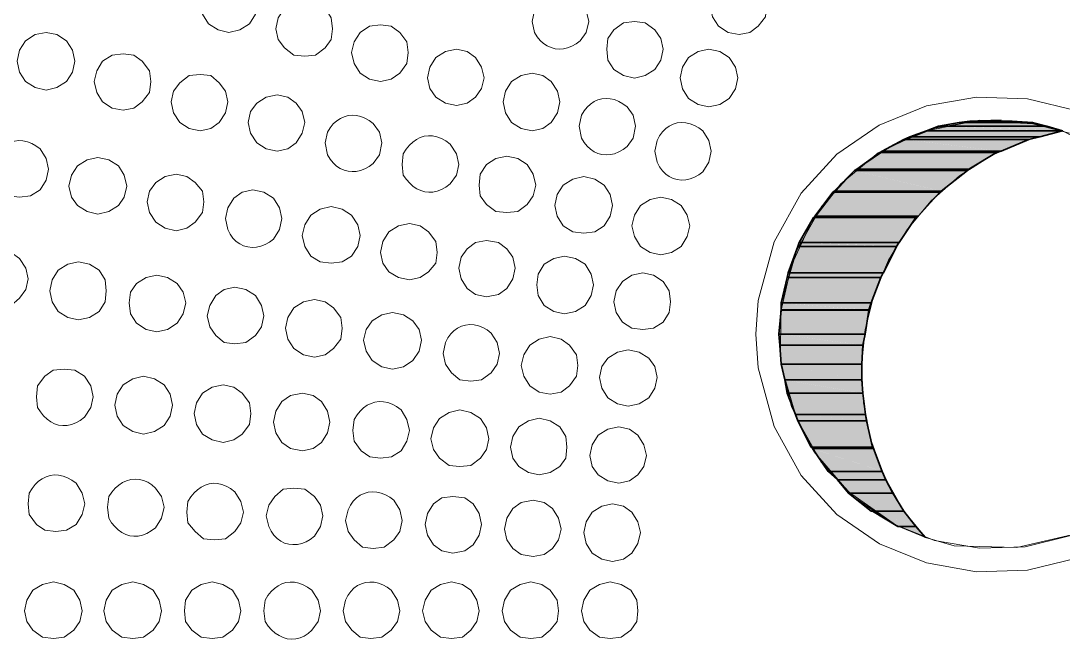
# Model space of a CAD drawing. Extents: x 0 to 247, y -13 to 225.
# Drawn here: x 40.18 to 56.99, y 133.97 to 143.94 of the extents above; entities that cross this region are included whole.
import ezdxf

# ---------------------------------------------------------------- set-up
doc = ezdxf.new("R2010")
doc.units = 0
doc.layers.add('FILL', color=8, linetype='Continuous')
doc.layers.add('GEOMETRY', color=7, linetype='Continuous')

msp = doc.modelspace()

# ---------------------------------------------------------------- hatches: boundary and pattern name
at = {"layer": 'FILL'}
for points in [[(54.786, 142.169), (56.977, 142.169), (54.979, 142.246)], [(54.977, 142.247), (56.723, 142.247), (55.308, 142.305)], [(54.978, 142.247), (56.976, 142.17), (56.723, 142.247)], [(55.309, 142.304), (56.493, 142.304), (55.484, 142.324)], [(55.309, 142.304), (56.724, 142.246), (56.493, 142.304)], [(55.483, 142.324), (56.162, 142.324), (55.988, 142.345)], [(55.483, 142.324), (56.492, 142.304), (56.162, 142.324)], [(54.416, 142.034), (56.434, 142.034), (54.514, 142.072)], [(54.514, 142.071), (56.608, 142.071), (54.785, 142.169)], [(54.514, 142.071), (56.434, 142.033), (56.608, 142.071)], [(54.785, 142.169), (56.608, 142.071), (56.976, 142.169)], [(54.066, 141.84), (55.988, 141.84), (54.415, 142.033)], [(54.416, 142.034), (55.988, 141.841), (56.434, 142.034)], [(53.66, 141.551), (55.465, 141.551), (54.029, 141.818)], [(54.029, 141.819), (55.91, 141.819), (54.068, 141.84)], [(54.029, 141.818), (55.465, 141.551), (55.91, 141.818)], [(54.067, 141.84), (55.909, 141.819), (55.988, 141.84)], [(53.62, 141.53), (55.444, 141.53), (53.66, 141.553)], [(53.66, 141.552), (55.445, 141.529), (55.465, 141.552)], [(53.291, 141.198), (55.017, 141.198), (53.62, 141.529)], [(53.62, 141.53), (55.017, 141.199), (55.444, 141.53)], [(52.981, 140.792), (54.649, 140.792), (53.271, 141.182)], [(53.271, 141.18), (54.998, 141.18), (53.291, 141.198)], [(53.271, 141.181), (54.649, 140.791), (54.998, 141.181)], [(53.291, 141.198), (54.998, 141.18), (55.018, 141.198)], [(52.728, 140.368), (54.338, 140.368), (52.96, 140.772)], [(52.96, 140.771), (54.61, 140.771), (52.981, 140.793)], [(52.96, 140.772), (54.338, 140.368), (54.609, 140.772)], [(52.981, 140.792), (54.61, 140.77), (54.649, 140.792)], [(52.708, 140.306), (54.299, 140.306), (52.728, 140.367)], [(52.728, 140.368), (54.299, 140.307), (54.338, 140.368)], [(52.554, 139.88), (54.087, 139.88), (52.709, 140.307)], [(52.708, 140.306), (54.086, 139.879), (54.299, 140.306)], [(52.534, 139.804), (54.048, 139.804), (52.554, 139.88)], [(52.554, 139.88), (54.048, 139.804), (54.087, 139.88)], [(52.437, 139.395), (53.891, 139.395), (52.534, 139.805)], [(52.534, 139.804), (53.891, 139.394), (54.048, 139.804)], [(52.438, 139.395), (53.854, 139.281), (53.89, 139.395)], [(52.438, 139.28), (53.854, 139.28), (52.438, 139.394)], [(52.399, 138.893), (53.796, 138.893), (52.438, 139.281)], [(52.438, 139.28), (53.796, 138.892), (53.854, 139.28)], [(52.399, 138.893), (53.755, 138.715), (53.795, 138.893)], [(52.418, 138.714), (53.755, 138.714), (52.399, 138.892)], [(52.438, 138.406), (53.737, 138.406), (52.417, 138.716)], [(52.418, 138.715), (53.737, 138.405), (53.756, 138.715)], [(52.495, 138.154), (53.737, 138.154), (52.437, 138.407)], [(52.438, 138.407), (53.737, 138.154), (53.737, 138.407)], [(52.495, 138.154), (53.756, 137.94), (53.737, 138.154)], [(52.534, 137.939), (53.756, 137.939), (52.495, 138.153)], [(52.67, 137.593), (53.796, 137.593), (52.534, 137.939)], [(52.534, 137.939), (53.796, 137.593), (53.756, 137.939)], [(52.708, 137.492), (53.815, 137.492), (52.669, 137.593)], [(52.67, 137.593), (53.816, 137.492), (53.796, 137.593)], [(52.708, 137.494), (53.911, 137.067), (53.814, 137.494)], [(52.923, 137.067), (53.912, 137.067), (52.709, 137.494)], [(52.942, 137.047), (53.93, 137.047), (52.922, 137.068)], [(52.923, 137.067), (53.931, 137.046), (53.912, 137.067)], [(52.942, 137.047), (54.067, 136.68), (53.929, 137.047)], [(53.194, 136.679), (54.067, 136.679), (52.942, 137.046)], [(53.348, 136.544), (54.125, 136.544), (53.194, 136.679)], [(53.194, 136.679), (54.125, 136.544), (54.067, 136.679)], [(53.348, 136.544), (54.242, 136.329), (54.124, 136.544)], [(53.525, 136.329), (54.242, 136.329), (53.349, 136.544)], [(53.891, 136.039), (54.416, 136.039), (53.524, 136.33)], [(53.524, 136.329), (54.416, 136.038), (54.242, 136.329)], [(53.891, 136.04), (54.416, 136.04)], [(53.891, 136.04), (54.416, 136.04)], [(54.319, 135.788), (54.61, 135.788), (53.911, 136.04)], [(53.912, 136.04), (54.61, 135.788), (54.416, 136.04)], [(54.32, 135.788), (54.764, 135.612), (54.61, 135.788)]]:
    msp.add_hatch(color=7, dxfattribs=at).paths.add_polyline_path(points)

# ---------------------------------------------------------------- linework, layer by layer
at = {"layer": 'GEOMETRY', "lineweight": 13}
for points in [[(43.999, 144.226), (43.96, 144.4), (43.863, 144.538), (43.708, 144.651), (43.533, 144.672), (43.358, 144.651), (43.204, 144.538), (43.107, 144.4), (43.067, 144.226), (43.107, 144.052), (43.204, 143.895), (43.358, 143.799), (43.533, 143.758), (43.708, 143.799), (43.863, 143.895), (43.96, 144.052), (43.999, 144.226)], [(52.204, 144.188), (52.184, 144.361), (52.069, 144.519), (51.933, 144.614), (51.759, 144.633), (51.584, 144.614), (51.429, 144.519), (51.332, 144.361), (51.293, 144.188), (51.332, 144.011), (51.429, 143.858), (51.584, 143.758), (51.759, 143.724), (51.933, 143.758), (52.069, 143.858), (52.184, 144.011), (52.204, 144.188)], [(45.202, 143.817), (45.181, 143.993), (45.085, 144.149), (44.931, 144.245), (44.755, 144.283), (44.58, 144.245), (44.426, 144.149), (44.329, 143.993), (44.29, 143.817), (44.329, 143.645), (44.426, 143.508), (44.58, 143.393), (44.755, 143.374), (44.931, 143.393), (45.085, 143.508), (45.181, 143.645), (45.202, 143.817)], [(50.537, 143.488), (50.497, 143.662), (50.4, 143.799), (50.246, 143.914), (50.071, 143.934), (49.896, 143.914), (49.742, 143.799), (49.644, 143.662), (49.625, 143.488), (49.644, 143.312), (49.742, 143.158), (49.896, 143.061), (50.071, 143.022), (50.246, 143.061), (50.4, 143.158), (50.497, 143.312), (50.537, 143.488)], [(41.048, 143.294), (41.01, 143.469), (40.913, 143.624), (40.759, 143.724), (40.583, 143.758), (40.409, 143.724), (40.254, 143.624), (40.156, 143.469), (40.118, 143.294), (40.156, 143.119), (40.254, 142.967), (40.409, 142.867), (40.583, 142.828), (40.759, 142.867), (40.913, 142.967), (41.01, 143.119), (41.048, 143.294)], [(46.422, 143.431), (46.403, 143.606), (46.287, 143.758), (46.151, 143.858), (45.976, 143.878), (45.802, 143.858), (45.648, 143.758), (45.55, 143.606), (45.511, 143.431), (45.55, 143.256), (45.648, 143.101), (45.802, 143.005), (45.976, 142.967), (46.151, 143.005), (46.287, 143.101), (46.403, 143.256), (46.422, 143.431)], [(42.272, 142.967), (42.251, 143.14), (42.135, 143.294), (42.001, 143.393), (41.826, 143.411), (41.651, 143.393), (41.496, 143.294), (41.4, 143.14), (41.36, 142.967), (41.4, 142.79), (41.496, 142.638), (41.651, 142.537), (41.826, 142.501), (42.001, 142.537), (42.135, 142.638), (42.251, 142.79), (42.272, 142.967)], [(47.646, 143.023), (47.607, 143.197), (47.509, 143.353), (47.375, 143.452), (47.2, 143.489), (47.024, 143.452), (46.87, 143.353), (46.773, 143.197), (46.734, 143.023), (46.773, 142.851), (46.87, 142.714), (47.024, 142.616), (47.2, 142.577), (47.375, 142.616), (47.509, 142.714), (47.607, 142.851), (47.646, 143.023)], [(51.739, 143.023), (51.7, 143.197), (51.602, 143.353), (51.448, 143.452), (51.273, 143.489), (51.098, 143.452), (50.944, 143.353), (50.846, 143.197), (50.807, 143.023), (50.846, 142.849), (50.944, 142.694), (51.098, 142.597), (51.273, 142.558), (51.448, 142.597), (51.602, 142.694), (51.7, 142.849), (51.739, 143.023)], [(43.513, 142.638), (43.475, 142.81), (43.377, 142.946), (43.242, 143.062), (43.067, 143.08), (42.893, 143.062), (42.738, 142.946), (42.641, 142.81), (42.602, 142.638), (42.641, 142.459), (42.738, 142.305), (42.893, 142.208), (43.067, 142.169), (43.242, 142.208), (43.377, 142.305), (43.475, 142.459), (43.513, 142.638)], [(48.868, 142.638), (48.829, 142.81), (48.731, 142.967), (48.597, 143.062), (48.422, 143.101), (48.247, 143.062), (48.092, 142.967), (47.995, 142.81), (47.956, 142.638), (47.995, 142.459), (48.092, 142.305), (48.247, 142.208), (48.422, 142.169), (48.597, 142.208), (48.731, 142.305), (48.829, 142.459), (48.868, 142.638)], [(44.755, 142.305), (44.716, 142.481), (44.619, 142.616), (44.484, 142.714), (44.31, 142.751), (44.134, 142.714), (43.98, 142.616), (43.882, 142.481), (43.844, 142.305), (43.882, 142.131), (43.98, 141.976), (44.134, 141.878), (44.31, 141.84), (44.484, 141.878), (44.619, 141.976), (44.716, 142.131), (44.755, 142.305)], [(50.09, 142.248), (50.052, 142.422), (49.954, 142.558), (49.887, 142.608), (49.82, 142.646), (49.751, 142.673), (49.682, 142.688), (49.614, 142.693), (49.548, 142.686), (49.483, 142.669), (49.421, 142.641), (49.363, 142.602), (49.309, 142.553), (49.26, 142.493), (49.218, 142.422), (49.179, 142.248), (49.218, 142.052), (49.26, 141.982), (49.309, 141.922), (49.363, 141.873), (49.421, 141.834), (49.483, 141.806), (49.548, 141.788), (49.615, 141.782), (49.684, 141.787), (49.753, 141.802), (49.821, 141.829), (49.888, 141.868), (49.954, 141.917), (50.052, 142.052), (50.09, 142.248)], [(45.997, 141.976), (45.958, 142.151), (45.861, 142.286), (45.794, 142.336), (45.726, 142.374), (45.657, 142.401), (45.589, 142.417), (45.521, 142.421), (45.455, 142.415), (45.39, 142.397), (45.329, 142.369), (45.271, 142.33), (45.216, 142.281), (45.167, 142.221), (45.123, 142.151), (45.085, 141.976), (45.123, 141.782), (45.166, 141.712), (45.216, 141.652), (45.269, 141.603), (45.327, 141.564), (45.389, 141.537), (45.453, 141.519), (45.52, 141.513), (45.587, 141.517), (45.656, 141.533), (45.725, 141.559), (45.794, 141.596), (45.861, 141.645), (45.958, 141.782), (45.997, 141.976)], [(51.312, 141.84), (51.273, 142.015), (51.176, 142.169), (51.111, 142.219), (51.042, 142.258), (50.972, 142.285), (50.902, 142.301), (50.831, 142.305), (50.763, 142.297), (50.697, 142.278), (50.634, 142.248), (50.576, 142.207), (50.524, 142.154), (50.478, 142.09), (50.44, 142.015), (50.4, 141.84), (50.44, 141.665), (50.478, 141.59), (50.524, 141.526), (50.576, 141.474), (50.634, 141.432), (50.697, 141.402), (50.762, 141.383), (50.831, 141.375), (50.901, 141.379), (50.971, 141.395), (51.042, 141.422), (51.11, 141.461), (51.176, 141.511), (51.273, 141.665), (51.312, 141.84)], [(47.239, 141.628), (47.2, 141.802), (47.103, 141.957), (47.03, 142.009), (46.958, 142.048), (46.887, 142.074), (46.818, 142.089), (46.75, 142.091), (46.683, 142.083), (46.619, 142.062), (46.558, 142.031), (46.5, 141.989), (46.444, 141.937), (46.393, 141.875), (46.345, 141.802), (46.327, 141.628), (46.345, 141.453), (46.395, 141.384), (46.449, 141.325), (46.506, 141.275), (46.565, 141.235), (46.627, 141.206), (46.691, 141.187), (46.756, 141.179), (46.823, 141.183), (46.892, 141.198), (46.962, 141.224), (47.032, 141.263), (47.103, 141.314), (47.2, 141.453), (47.239, 141.628)], [(40.623, 141.552), (40.584, 141.724), (40.487, 141.878), (40.42, 141.929), (40.352, 141.967), (40.282, 141.994), (40.211, 142.01), (40.142, 142.014), (40.073, 142.006), (40.008, 141.987), (39.945, 141.957), (39.888, 141.915), (39.835, 141.863), (39.789, 141.799), (39.751, 141.724), (39.711, 141.552), (39.751, 141.375), (39.849, 141.217), (39.983, 141.12), (40.157, 141.103), (40.332, 141.12), (40.487, 141.217), (40.584, 141.375), (40.623, 141.552)], [(41.884, 141.276), (41.845, 141.454), (41.749, 141.606), (41.593, 141.704), (41.418, 141.741), (41.244, 141.704), (41.089, 141.606), (40.992, 141.454), (40.953, 141.276), (40.992, 141.103), (41.089, 140.965), (41.244, 140.87), (41.418, 140.829), (41.593, 140.87), (41.749, 140.965), (41.845, 141.103), (41.884, 141.276)], [(48.48, 141.296), (48.441, 141.472), (48.344, 141.628), (48.19, 141.724), (48.015, 141.763), (47.839, 141.724), (47.684, 141.628), (47.586, 141.472), (47.568, 141.296), (47.586, 141.12), (47.684, 140.984), (47.839, 140.869), (48.015, 140.851), (48.19, 140.869), (48.344, 140.984), (48.441, 141.12), (48.48, 141.296)], [(43.125, 141.024), (43.107, 141.199), (42.99, 141.336), (42.854, 141.435), (42.679, 141.472), (42.505, 141.435), (42.351, 141.336), (42.252, 141.199), (42.214, 141.024), (42.252, 140.851), (42.351, 140.696), (42.505, 140.599), (42.679, 140.56), (42.854, 140.599), (42.99, 140.696), (43.107, 140.851), (43.125, 141.024)], [(49.72, 140.965), (49.683, 141.142), (49.584, 141.296), (49.431, 141.393), (49.255, 141.435), (49.081, 141.393), (48.925, 141.296), (48.828, 141.142), (48.789, 140.965), (48.828, 140.792), (48.925, 140.638), (49.081, 140.54), (49.255, 140.52), (49.431, 140.54), (49.584, 140.638), (49.683, 140.792), (49.72, 140.965)], [(44.386, 140.755), (44.348, 140.927), (44.25, 141.084), (44.095, 141.181), (43.92, 141.217), (43.746, 141.181), (43.611, 141.084), (43.513, 140.927), (43.475, 140.755), (43.513, 140.578), (43.551, 140.504), (43.596, 140.44), (43.649, 140.388), (43.707, 140.346), (43.77, 140.316), (43.836, 140.297), (43.905, 140.29), (43.976, 140.293), (44.046, 140.309), (44.117, 140.336), (44.185, 140.374), (44.25, 140.424), (44.348, 140.578), (44.386, 140.755)], [(50.963, 140.638), (50.924, 140.811), (50.827, 140.965), (50.672, 141.063), (50.497, 141.103), (50.324, 141.063), (50.168, 140.965), (50.071, 140.811), (50.032, 140.638), (50.071, 140.464), (50.168, 140.307), (50.324, 140.21), (50.497, 140.172), (50.672, 140.21), (50.827, 140.307), (50.924, 140.464), (50.963, 140.638)], [(45.648, 140.483), (45.609, 140.655), (45.511, 140.811), (45.357, 140.909), (45.182, 140.948), (45.006, 140.909), (44.852, 140.811), (44.754, 140.655), (44.715, 140.483), (44.754, 140.307), (44.852, 140.151), (45.006, 140.055), (45.182, 140.035), (45.357, 140.055), (45.511, 140.151), (45.609, 140.307), (45.648, 140.483)], [(46.89, 140.21), (46.869, 140.386), (46.752, 140.539), (46.618, 140.638), (46.443, 140.677), (46.269, 140.638), (46.113, 140.539), (46.016, 140.386), (45.977, 140.21), (46.016, 140.034), (46.113, 139.898), (46.269, 139.804), (46.443, 139.765), (46.618, 139.804), (46.752, 139.898), (46.869, 140.034), (46.89, 140.21)], [(48.15, 139.958), (48.111, 140.131), (48.015, 140.269), (47.878, 140.367), (47.684, 140.402), (47.509, 140.367), (47.375, 140.269), (47.278, 140.131), (47.239, 139.958), (47.278, 139.781), (47.375, 139.628), (47.509, 139.531), (47.684, 139.494), (47.878, 139.531), (48.015, 139.628), (48.111, 139.781), (48.15, 139.958)], [(40.294, 139.781), (40.255, 139.958), (40.157, 140.113), (40.023, 140.21), (39.828, 140.25), (39.654, 140.21), (39.518, 140.113), (39.42, 139.958), (39.382, 139.781), (39.42, 139.609), (39.518, 139.471), (39.654, 139.354), (39.828, 139.338), (40.023, 139.354), (40.157, 139.471), (40.255, 139.609), (40.294, 139.781)], [(41.554, 139.59), (41.534, 139.765), (41.438, 139.921), (41.283, 140.018), (41.108, 140.055), (40.934, 140.018), (40.778, 139.921), (40.682, 139.765), (40.642, 139.59), (40.682, 139.415), (40.778, 139.258), (40.934, 139.161), (41.108, 139.124), (41.283, 139.161), (41.438, 139.258), (41.534, 139.415), (41.554, 139.59)], [(49.412, 139.686), (49.372, 139.86), (49.276, 140.018), (49.12, 140.114), (48.946, 140.151), (48.771, 140.114), (48.616, 140.018), (48.519, 139.86), (48.499, 139.686), (48.519, 139.513), (48.616, 139.355), (48.771, 139.258), (48.946, 139.221), (49.12, 139.258), (49.276, 139.355), (49.372, 139.513), (49.412, 139.686)], [(50.653, 139.415), (50.632, 139.59), (50.537, 139.742), (50.381, 139.843), (50.206, 139.88), (50.032, 139.843), (49.877, 139.742), (49.78, 139.59), (49.742, 139.415), (49.78, 139.24), (49.877, 139.085), (50.032, 138.988), (50.206, 138.969), (50.381, 138.988), (50.537, 139.085), (50.632, 139.24), (50.653, 139.415)], [(42.835, 139.395), (42.796, 139.571), (42.699, 139.706), (42.544, 139.804), (42.37, 139.843), (42.195, 139.804), (42.04, 139.706), (41.943, 139.571), (41.923, 139.395), (41.943, 139.221), (42.04, 139.066), (42.195, 138.969), (42.37, 138.929), (42.544, 138.969), (42.699, 139.066), (42.796, 139.221), (42.835, 139.395)], [(44.096, 139.185), (44.057, 139.355), (43.959, 139.513), (43.805, 139.61), (43.629, 139.647), (43.454, 139.61), (43.32, 139.513), (43.223, 139.355), (43.184, 139.185), (43.223, 139.008), (43.32, 138.872), (43.454, 138.755), (43.629, 138.737), (43.805, 138.755), (43.959, 138.872), (44.057, 139.008), (44.096, 139.185)], [(45.357, 138.988), (45.337, 139.161), (45.221, 139.316), (45.085, 139.414), (44.911, 139.452), (44.737, 139.414), (44.58, 139.316), (44.483, 139.161), (44.445, 138.988), (44.483, 138.812), (44.58, 138.658), (44.737, 138.559), (44.911, 138.521), (45.085, 138.559), (45.221, 138.658), (45.337, 138.812), (45.357, 138.988)], [(46.637, 138.796), (46.598, 138.969), (46.5, 139.105), (46.346, 139.201), (46.17, 139.24), (45.996, 139.201), (45.84, 139.105), (45.744, 138.969), (45.705, 138.796), (45.744, 138.619), (45.84, 138.465), (45.996, 138.367), (46.17, 138.328), (46.346, 138.367), (46.5, 138.465), (46.598, 138.619), (46.637, 138.796)], [(47.898, 138.58), (47.859, 138.755), (47.762, 138.908), (47.696, 138.96), (47.627, 138.999), (47.557, 139.026), (47.487, 139.042), (47.417, 139.045), (47.348, 139.038), (47.282, 139.019), (47.219, 138.988), (47.161, 138.946), (47.109, 138.894), (47.063, 138.83), (47.024, 138.755), (46.986, 138.58), (47.024, 138.406), (47.122, 138.27), (47.257, 138.153), (47.433, 138.133), (47.607, 138.153), (47.762, 138.27), (47.859, 138.406), (47.898, 138.58)], [(49.159, 138.387), (49.14, 138.56), (49.023, 138.715), (48.888, 138.813), (48.713, 138.853), (48.538, 138.813), (48.383, 138.715), (48.287, 138.56), (48.247, 138.387), (48.287, 138.213), (48.383, 138.058), (48.538, 137.958), (48.713, 137.922), (48.888, 137.958), (49.023, 138.058), (49.14, 138.213), (49.159, 138.387)], [(50.44, 138.193), (50.4, 138.368), (50.303, 138.504), (50.148, 138.601), (49.973, 138.638), (49.798, 138.601), (49.642, 138.504), (49.546, 138.368), (49.508, 138.193), (49.546, 138.019), (49.642, 137.862), (49.798, 137.765), (49.973, 137.728), (50.148, 137.765), (50.303, 137.862), (50.4, 138.019), (50.44, 138.193)], [(41.341, 137.88), (41.303, 138.058), (41.205, 138.213), (41.049, 138.31), (40.874, 138.328), (40.7, 138.31), (40.565, 138.213), (40.447, 138.058), (40.429, 137.88), (40.447, 137.71), (40.493, 137.637), (40.544, 137.573), (40.599, 137.52), (40.658, 137.478), (40.721, 137.446), (40.786, 137.426), (40.853, 137.417), (40.923, 137.419), (40.993, 137.434), (41.064, 137.461), (41.135, 137.5), (41.205, 137.552), (41.303, 137.71), (41.341, 137.88)], [(42.621, 137.746), (42.582, 137.922), (42.486, 138.075), (42.33, 138.172), (42.155, 138.213), (41.981, 138.172), (41.826, 138.075), (41.729, 137.922), (41.69, 137.746), (41.729, 137.57), (41.826, 137.417), (41.981, 137.319), (42.155, 137.28), (42.33, 137.319), (42.486, 137.417), (42.582, 137.57), (42.621, 137.746)], [(43.883, 137.61), (43.863, 137.786), (43.747, 137.94), (43.612, 138.037), (43.437, 138.076), (43.263, 138.037), (43.108, 137.94), (43.011, 137.786), (42.972, 137.61), (43.011, 137.436), (43.108, 137.281), (43.263, 137.185), (43.437, 137.145), (43.612, 137.185), (43.747, 137.281), (43.863, 137.436), (43.883, 137.61)], [(45.162, 137.474), (45.123, 137.649), (45.026, 137.806), (44.891, 137.903), (44.717, 137.94), (44.523, 137.903), (44.388, 137.806), (44.29, 137.649), (44.251, 137.474), (44.29, 137.299), (44.388, 137.145), (44.523, 137.047), (44.717, 137.01), (44.891, 137.047), (45.026, 137.145), (45.123, 137.299), (45.162, 137.474)], [(46.443, 137.339), (46.404, 137.515), (46.308, 137.671), (46.236, 137.722), (46.165, 137.761), (46.094, 137.787), (46.024, 137.801), (45.955, 137.804), (45.888, 137.795), (45.824, 137.775), (45.762, 137.744), (45.704, 137.702), (45.649, 137.65), (45.598, 137.588), (45.551, 137.515), (45.531, 137.339), (45.551, 137.164), (45.667, 137.01), (45.803, 136.912), (45.978, 136.892), (46.152, 136.912), (46.308, 137.01), (46.404, 137.164), (46.443, 137.339)], [(47.724, 137.203), (47.684, 137.378), (47.587, 137.533), (47.433, 137.63), (47.258, 137.671), (47.082, 137.63), (46.928, 137.533), (46.831, 137.378), (46.791, 137.203), (46.831, 137.029), (46.928, 136.891), (47.082, 136.775), (47.258, 136.756), (47.433, 136.775), (47.587, 136.891), (47.684, 137.029), (47.724, 137.203)], [(48.984, 137.068), (48.965, 137.242), (48.868, 137.397), (48.713, 137.495), (48.538, 137.534), (48.364, 137.495), (48.209, 137.397), (48.111, 137.242), (48.073, 137.068), (48.111, 136.892), (48.209, 136.756), (48.364, 136.661), (48.538, 136.62), (48.713, 136.661), (48.868, 136.756), (48.965, 136.892), (48.984, 137.068)], [(50.264, 136.934), (50.225, 137.106), (50.128, 137.263), (49.993, 137.359), (49.819, 137.397), (49.642, 137.359), (49.489, 137.263), (49.391, 137.106), (49.352, 136.934), (49.391, 136.756), (49.489, 136.62), (49.642, 136.524), (49.819, 136.487), (49.993, 136.524), (50.128, 136.62), (50.225, 136.756), (50.264, 136.934)], [(41.206, 136.155), (41.167, 136.329), (41.069, 136.486), (40.999, 136.538), (40.928, 136.576), (40.857, 136.603), (40.786, 136.617), (40.717, 136.62), (40.649, 136.611), (40.584, 136.591), (40.522, 136.56), (40.463, 136.518), (40.408, 136.465), (40.358, 136.402), (40.313, 136.329), (40.294, 136.155), (40.313, 135.981), (40.43, 135.824), (40.565, 135.728), (40.74, 135.71), (40.914, 135.728), (41.069, 135.824), (41.167, 135.981), (41.206, 136.155)], [(42.486, 136.099), (42.447, 136.272), (42.35, 136.409), (42.289, 136.463), (42.224, 136.504), (42.157, 136.532), (42.089, 136.549), (42.02, 136.553), (41.951, 136.546), (41.883, 136.527), (41.818, 136.497), (41.755, 136.457), (41.696, 136.405), (41.642, 136.344), (41.593, 136.272), (41.574, 136.099), (41.593, 135.922), (41.64, 135.849), (41.692, 135.787), (41.747, 135.735), (41.806, 135.693), (41.868, 135.662), (41.932, 135.641), (41.999, 135.633), (42.068, 135.635), (42.137, 135.65), (42.208, 135.677), (42.279, 135.717), (42.35, 135.769), (42.447, 135.922), (42.486, 136.099)], [(43.766, 136.021), (43.727, 136.195), (43.63, 136.349), (43.559, 136.402), (43.487, 136.442), (43.416, 136.469), (43.347, 136.484), (43.278, 136.487), (43.212, 136.478), (43.148, 136.457), (43.086, 136.426), (43.027, 136.383), (42.972, 136.33), (42.92, 136.267), (42.872, 136.195), (42.854, 136.021), (42.872, 135.847), (42.99, 135.71), (43.124, 135.593), (43.301, 135.575), (43.475, 135.593), (43.63, 135.71), (43.727, 135.847), (43.766, 136.021)], [(45.047, 135.962), (45.008, 136.136), (44.911, 136.272), (44.756, 136.39), (44.58, 136.408), (44.406, 136.39), (44.272, 136.272), (44.174, 136.136), (44.135, 135.962), (44.174, 135.787), (44.212, 135.712), (44.258, 135.648), (44.31, 135.595), (44.368, 135.554), (44.431, 135.523), (44.497, 135.504), (44.565, 135.497), (44.636, 135.501), (44.706, 135.516), (44.776, 135.543), (44.845, 135.582), (44.911, 135.633), (45.008, 135.787), (45.047, 135.962)], [(46.327, 135.886), (46.288, 136.06), (46.191, 136.213), (46.125, 136.263), (46.057, 136.302), (45.987, 136.329), (45.916, 136.344), (45.846, 136.348), (45.778, 136.341), (45.712, 136.322), (45.649, 136.292), (45.591, 136.251), (45.538, 136.198), (45.492, 136.135), (45.454, 136.06), (45.415, 135.886), (45.454, 135.71), (45.552, 135.574), (45.686, 135.457), (45.861, 135.436), (46.036, 135.457), (46.191, 135.574), (46.288, 135.71), (46.327, 135.886)], [(47.607, 135.824), (47.568, 136.001), (47.472, 136.155), (47.335, 136.253), (47.142, 136.271), (46.967, 136.253), (46.832, 136.155), (46.734, 136.001), (46.695, 135.824), (46.734, 135.652), (46.832, 135.496), (46.967, 135.398), (47.142, 135.359), (47.335, 135.398), (47.472, 135.496), (47.568, 135.652), (47.607, 135.824)], [(48.888, 135.748), (48.849, 135.922), (48.75, 136.078), (48.616, 136.176), (48.441, 136.213), (48.246, 136.176), (48.111, 136.078), (48.015, 135.922), (47.975, 135.748), (48.015, 135.574), (48.111, 135.436), (48.246, 135.34), (48.441, 135.303), (48.616, 135.34), (48.75, 135.436), (48.849, 135.574), (48.888, 135.748)], [(50.168, 135.692), (50.129, 135.864), (50.032, 136.021), (49.897, 136.118), (49.721, 136.156), (49.547, 136.118), (49.392, 136.021), (49.294, 135.864), (49.256, 135.692), (49.294, 135.515), (49.392, 135.36), (49.547, 135.264), (49.721, 135.224), (49.897, 135.264), (50.032, 135.36), (50.129, 135.515), (50.168, 135.692)], [(41.167, 134.429), (41.129, 134.604), (41.031, 134.761), (40.875, 134.856), (40.701, 134.895), (40.526, 134.856), (40.372, 134.761), (40.274, 134.604), (40.236, 134.429), (40.274, 134.255), (40.372, 134.118), (40.526, 134.002), (40.701, 133.983), (40.875, 134.002), (41.031, 134.118), (41.129, 134.255), (41.167, 134.429)], [(42.447, 134.429), (42.408, 134.604), (42.311, 134.761), (42.155, 134.856), (41.981, 134.895), (41.807, 134.856), (41.651, 134.761), (41.554, 134.604), (41.516, 134.429), (41.554, 134.255), (41.651, 134.118), (41.807, 134.002), (41.981, 133.983), (42.155, 134.002), (42.311, 134.118), (42.408, 134.255), (42.447, 134.429)], [(43.727, 134.429), (43.687, 134.604), (43.591, 134.761), (43.436, 134.856), (43.262, 134.895), (43.085, 134.856), (42.932, 134.761), (42.834, 134.604), (42.816, 134.429), (42.834, 134.255), (42.932, 134.118), (43.085, 134.002), (43.262, 133.983), (43.436, 134.002), (43.591, 134.118), (43.687, 134.255), (43.727, 134.429)], [(45.008, 134.429), (44.97, 134.604), (44.872, 134.761), (44.8, 134.812), (44.729, 134.85), (44.658, 134.877), (44.588, 134.891), (44.519, 134.894), (44.452, 134.885), (44.387, 134.864), (44.325, 134.833), (44.266, 134.792), (44.211, 134.739), (44.161, 134.677), (44.115, 134.604), (44.097, 134.429), (44.115, 134.255), (44.164, 134.183), (44.219, 134.121), (44.278, 134.069), (44.341, 134.029), (44.407, 133.999), (44.474, 133.98), (44.543, 133.973), (44.612, 133.977), (44.68, 133.994), (44.746, 134.022), (44.811, 134.064), (44.872, 134.118), (44.97, 134.255), (45.008, 134.429)], [(46.288, 134.429), (46.249, 134.604), (46.151, 134.761), (46.085, 134.81), (46.017, 134.848), (45.946, 134.875), (45.875, 134.89), (45.805, 134.893), (45.736, 134.885), (45.669, 134.866), (45.606, 134.836), (45.548, 134.795), (45.496, 134.742), (45.452, 134.679), (45.415, 134.604), (45.376, 134.429), (45.415, 134.255), (45.513, 134.118), (45.648, 134.002), (45.822, 133.983), (45.997, 134.002), (46.151, 134.118), (46.249, 134.255), (46.288, 134.429)], [(47.568, 134.429), (47.529, 134.604), (47.433, 134.761), (47.297, 134.856), (47.122, 134.895), (46.947, 134.856), (46.792, 134.761), (46.695, 134.604), (46.656, 134.429), (46.695, 134.255), (46.792, 134.118), (46.947, 134.002), (47.122, 133.983), (47.297, 134.002), (47.433, 134.118), (47.529, 134.255), (47.568, 134.429)], [(48.849, 134.429), (48.828, 134.604), (48.713, 134.761), (48.577, 134.856), (48.403, 134.895), (48.228, 134.856), (48.073, 134.761), (47.975, 134.604), (47.937, 134.429), (47.975, 134.255), (48.073, 134.118), (48.228, 134.002), (48.403, 133.983), (48.577, 134.002), (48.713, 134.118), (48.828, 134.255), (48.849, 134.429)], [(50.129, 134.429), (50.109, 134.604), (50.012, 134.761), (49.858, 134.856), (49.683, 134.895), (49.509, 134.856), (49.354, 134.761), (49.256, 134.604), (49.218, 134.429), (49.256, 134.255), (49.354, 134.118), (49.509, 134.002), (49.683, 133.983), (49.858, 134.002), (50.012, 134.118), (50.109, 134.255), (50.129, 134.429)]]:
    msp.add_lwpolyline(points, close=True, dxfattribs=at)
for points in [[(48.46, 144.11), (48.422, 143.935), (48.46, 143.758), (48.503, 143.687), (48.552, 143.628), (48.607, 143.578), (48.665, 143.54), (48.727, 143.512), (48.792, 143.495), (48.859, 143.488), (48.927, 143.493), (48.995, 143.509), (49.064, 143.535), (49.131, 143.573), (49.197, 143.623), (49.294, 143.758), (49.334, 143.935), (49.334, 143.935), (49.294, 144.11)], [(57.211, 142.495), (56.411, 142.689), (55.591, 142.713), (54.783, 142.571), (54.02, 142.264), (53.335, 141.795), (52.759, 141.165), (52.326, 140.378), (52.069, 139.435), (52.03, 138.893), (52.069, 138.348), (52.328, 137.403), (52.762, 136.613), (53.337, 135.982), (54.022, 135.511), (54.783, 135.203), (55.59, 135.06), (56.409, 135.085), (57.207, 135.279)], [(57.089, 142.134), (56.375, 142.313), (55.641, 142.34), (54.918, 142.216), (54.232, 141.941), (53.613, 141.519), (53.088, 140.95), (52.687, 140.235), (52.437, 139.377), (52.399, 138.893), (52.437, 138.387), (52.685, 137.537), (53.085, 136.828), (53.609, 136.261), (54.228, 135.839), (54.913, 135.564), (55.637, 135.438), (56.371, 135.463), (57.086, 135.641)], [(56.976, 142.169), (56.51, 142.285), (55.571, 142.329), (54.732, 142.161), (54.005, 141.813), (53.401, 141.317), (52.93, 140.704), (52.605, 140.006), (52.434, 139.255), (52.43, 138.482), (52.604, 137.719), (52.966, 136.998), (53.527, 136.349), (54.299, 135.806), (54.764, 135.611)], [(54.764, 135.612), (55.231, 135.476), (56.237, 135.453), (57.119, 135.657), (57.867, 136.053), (58.472, 136.602), (58.925, 137.269), (59.214, 138.017), (59.33, 138.811), (59.264, 139.612), (59.005, 140.385), (58.544, 141.093), (57.871, 141.7), (56.976, 142.17), (56.492, 142.305)], [(56.976, 142.169), (56.433, 142.033), (55.841, 141.777), (55.315, 141.444), (54.858, 141.044), (54.475, 140.586), (54.168, 140.082), (53.94, 139.54), (53.794, 138.969), (53.735, 138.381), (53.764, 137.784), (53.885, 137.188), (54.101, 136.603), (54.415, 136.038), (54.764, 135.611)]]:
    msp.add_lwpolyline(points, dxfattribs=at)
at = {"layer": 'GEOMETRY', "lineweight": 35}
for points in [[(54.978, 142.247), (54.785, 142.169), (56.976, 142.169)], [(55.308, 142.305), (54.977, 142.247), (56.723, 142.247)], [(54.978, 142.247), (56.723, 142.247), (56.976, 142.169)], [(55.483, 142.324), (55.308, 142.304), (56.492, 142.304)], [(55.308, 142.305), (56.492, 142.305), (56.723, 142.247)], [(55.988, 142.345), (55.483, 142.324), (56.162, 142.324)], [(55.483, 142.324), (56.162, 142.324), (56.492, 142.304)], [(54.513, 142.071), (54.415, 142.033), (56.433, 142.033)], [(54.513, 142.071), (56.608, 142.071), (56.433, 142.033)], [(54.785, 142.169), (54.514, 142.071), (56.608, 142.071)], [(54.785, 142.169), (56.976, 142.169), (56.608, 142.071)], [(54.416, 142.033), (54.067, 141.84), (55.988, 141.84)], [(54.416, 142.033), (56.434, 142.033), (55.988, 141.84)], [(54.029, 141.819), (53.66, 141.552), (55.464, 141.552)], [(54.067, 141.84), (54.029, 141.819), (55.91, 141.819)], [(54.029, 141.819), (55.91, 141.819), (55.464, 141.552)], [(54.067, 141.84), (55.988, 141.84), (55.91, 141.819)], [(53.66, 141.552), (53.62, 141.53), (55.445, 141.53)], [(53.66, 141.552), (55.464, 141.552), (55.445, 141.53)], [(53.62, 141.529), (53.291, 141.198), (55.017, 141.198)], [(53.62, 141.529), (55.445, 141.529), (55.017, 141.198)], [(53.271, 141.181), (52.981, 140.792), (54.649, 140.792)], [(53.291, 141.198), (53.271, 141.18), (54.998, 141.18)], [(53.271, 141.181), (54.998, 141.181), (54.649, 140.792)], [(53.291, 141.198), (55.018, 141.198), (54.998, 141.18)], [(52.961, 140.772), (52.729, 140.368), (54.339, 140.368)], [(52.981, 140.792), (52.96, 140.771), (54.61, 140.771)], [(52.961, 140.772), (54.61, 140.772), (54.339, 140.368)], [(52.981, 140.792), (54.649, 140.792), (54.61, 140.771)], [(52.728, 140.367), (52.708, 140.306), (54.299, 140.306)], [(52.728, 140.367), (54.338, 140.367), (54.299, 140.306)], [(52.709, 140.307), (52.554, 139.88), (54.087, 139.88)], [(52.709, 140.307), (54.3, 140.307), (54.087, 139.88)], [(52.553, 139.88), (52.533, 139.804), (54.047, 139.804)], [(52.553, 139.88), (54.086, 139.88), (54.047, 139.804)], [(52.534, 139.804), (52.437, 139.395), (53.891, 139.395)], [(52.534, 139.804), (54.048, 139.804), (53.891, 139.395)], [(52.437, 139.395), (52.437, 139.281), (53.853, 139.281)], [(52.437, 139.395), (53.891, 139.395), (53.853, 139.281)], [(52.437, 139.28), (52.399, 138.892), (53.795, 138.892)], [(52.437, 139.28), (53.853, 139.28), (53.795, 138.892)], [(52.399, 138.893), (52.418, 138.715), (53.755, 138.715)], [(52.399, 138.893), (53.795, 138.893), (53.755, 138.715)], [(52.418, 138.715), (52.438, 138.406), (53.737, 138.406)], [(52.418, 138.715), (53.756, 138.715), (53.737, 138.406)], [(52.437, 138.406), (52.495, 138.153), (53.737, 138.153)], [(52.437, 138.406), (53.737, 138.406), (53.737, 138.153)], [(52.495, 138.154), (52.534, 137.94), (53.756, 137.94)], [(52.495, 138.154), (53.737, 138.154), (53.756, 137.94)], [(52.534, 137.94), (52.67, 137.593), (53.796, 137.593)], [(52.534, 137.94), (53.756, 137.94), (53.796, 137.593)], [(52.67, 137.593), (52.709, 137.492), (53.816, 137.492)], [(52.67, 137.593), (53.796, 137.593), (53.816, 137.492)], [(52.709, 137.494), (52.923, 137.067), (53.912, 137.067)], [(52.709, 137.494), (53.815, 137.494), (53.912, 137.067)], [(52.922, 137.068), (52.942, 137.047), (53.93, 137.047)], [(52.922, 137.068), (53.911, 137.068), (53.93, 137.047)], [(52.942, 137.047), (53.194, 136.679), (54.067, 136.679)], [(52.942, 137.047), (53.93, 137.047), (54.067, 136.679)], [(53.194, 136.679), (53.348, 136.544), (54.125, 136.544)], [(53.194, 136.679), (54.067, 136.679), (54.125, 136.544)], [(53.348, 136.544), (53.524, 136.329), (54.242, 136.329)], [(53.348, 136.544), (54.124, 136.544), (54.242, 136.329)], [(53.524, 136.329), (53.891, 136.038), (54.416, 136.038)], [(53.524, 136.329), (54.242, 136.329), (54.416, 136.038)], [(53.891, 136.039), (54.415, 136.039)], [(53.891, 136.039), (54.415, 136.039)], [(53.912, 136.039), (54.32, 135.787), (54.61, 135.787)], [(53.912, 136.039), (54.416, 136.039), (54.61, 135.787)], [(54.32, 135.787), (54.61, 135.787), (54.764, 135.611)]]:
    msp.add_lwpolyline(points, dxfattribs=at)

doc.saveas('drawing.dxf')
